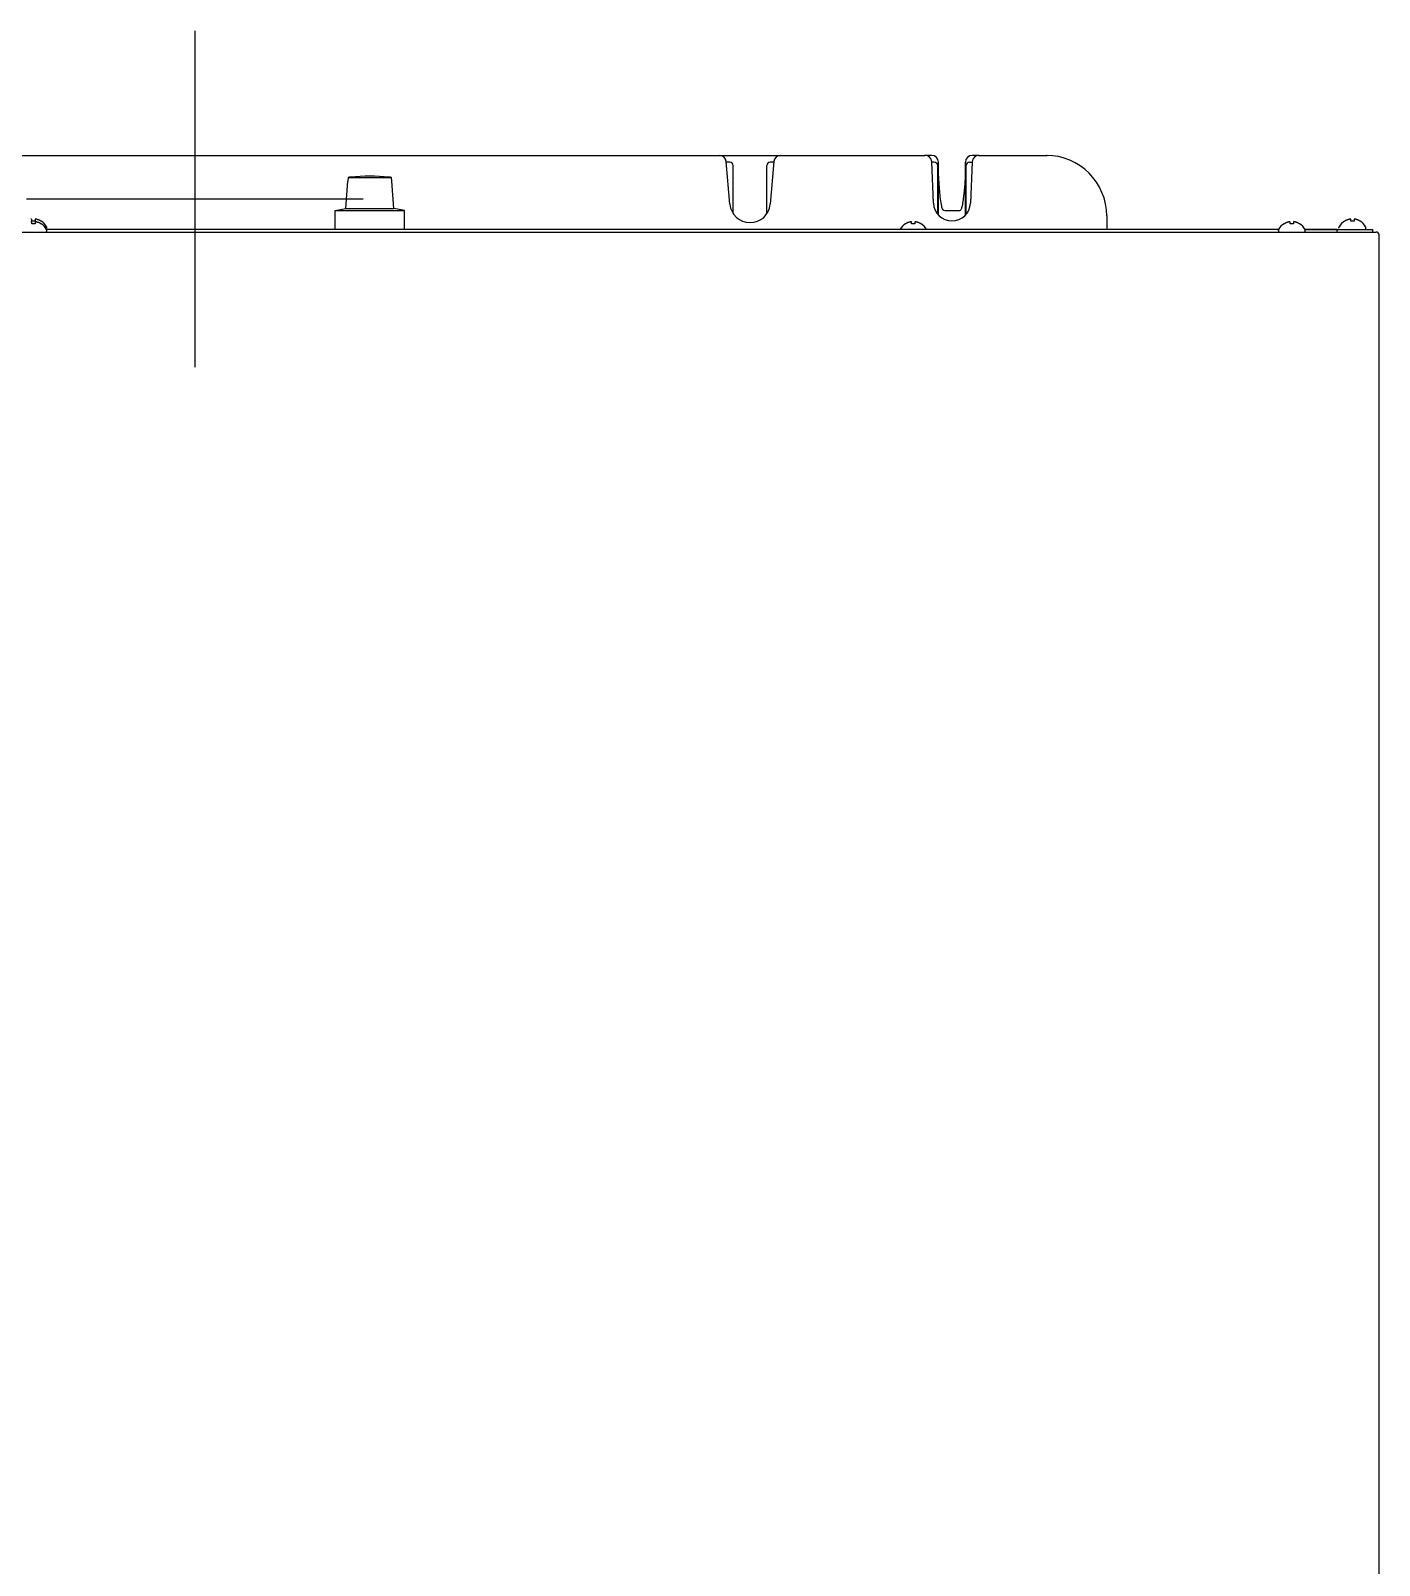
# Model space of a CAD drawing. Header units: millimetres. Extents: x 13025 to 18152, y 3757 to 7714.
# Drawn here: x 16313.2 to 16714, y 4892.3 to 5348.5 of the extents above; entities that cross this region are included whole.
import ezdxf

# ---------------------------------------------------------------- set-up
doc = ezdxf.new("R2010")
doc.units = ezdxf.units.MM
doc.header["$LTSCALE"] = 346.5
doc.layers.get('0').update_dxf_attribs({"linetype": 'CONTINUOUS'})
doc.layers.add('ASSI', color=7, linetype='CONTINUOUS')
doc.layers.add('GEOM', color=7, linetype='CONTINUOUS')

msp = doc.modelspace()

# ---------------------------------------------------------------- linework, layer by layer
at = {"color": 1}
for p, q in [((16361.96, 5348.46), (16361.96, 5248.46)), ((16311.96, 5298.46), (16411.96, 5298.46))]:
    msp.add_line(p, q, dxfattribs=at)
at = {"color": 7, "linetype": 'Continuous'}
for p, q in [((16517.88, 5311.4), (16536.04, 5311.4)), ((16520.98, 5296.87), (16519.87, 5309.57)), ((16520.96, 5309.4), (16519.89, 5309.4)), ((16534.05, 5309.57), (16532.94, 5296.87)), ((16534.03, 5309.4), (16532.96, 5309.4)), ((16580.96, 5311.4), (16578.96, 5311.4)), ((16581.71, 5309.4), (16580.93, 5309.4)), ((16582.96, 5293.7), (16582.96, 5309.4)), ((16590.96, 5293.7), (16590.96, 5309.4)), ((16592.21, 5309.4), (16592.99, 5309.4)), ((16594.96, 5311.4), (16592.96, 5311.4)), ((16614.96, 5311.4), (16615.22, 5311.4)), ((16407.54, 5304.86), (16407.45, 5303.69)), ((16407.54, 5304.86), (16420.38, 5304.86)), ((16420.46, 5303.69), (16420.38, 5304.86)), ((16521.96, 5294.08), (16521.96, 5308.4)), ((16531.96, 5294.08), (16531.96, 5308.4)), ((16582.71, 5293.91), (16582.71, 5308.4)), ((16591.21, 5293.91), (16591.21, 5308.4)), ((16406.81, 5295.56), (16407.38, 5303.69)), ((16407.45, 5303.69), (16407.38, 5303.69)), ((16420.54, 5303.69), (16420.46, 5303.69)), ((16421.11, 5295.56), (16420.54, 5303.69)), ((16313.46, 5291.84), (16313.46, 5292.39)), ((16313.46, 5291.04), (16313.46, 5291.59)), ((16314.46, 5292.39), (16314.46, 5291.84)), ((16314.46, 5291.59), (16314.46, 5291.04)), ((16316.26, 5291.88), (16316.26, 5291.84)), ((16403.63, 5295), (16406.81, 5295.56)), ((16403.63, 5295), (16424.29, 5295)), ((16403.63, 5289.4), (16403.63, 5295)), ((16406.81, 5295.56), (16421.11, 5295.56)), ((16424.29, 5295), (16421.11, 5295.56)), ((16424.29, 5289.4), (16424.29, 5295)), ((16574.96, 5291.04), (16574.96, 5291.59)), ((16575.96, 5291.59), (16575.96, 5291.04)), ((16588.96, 5294.87), (16584.96, 5294.87)), ((16632.96, 5293.4), (16632.96, 5289.4)), ((16687.46, 5291.04), (16687.46, 5291.59)), ((16688.46, 5291.59), (16688.46, 5291.04)), ((16703.66, 5291.84), (16703.66, 5291.88)), ((16705.46, 5291.84), (16705.46, 5292.39)), ((16706.46, 5292.39), (16706.46, 5291.84)), ((16708.26, 5291.88), (16708.26, 5291.84)), ((15914.86, 5288.6), (16713.06, 5288.6)), ((16316.26, 5291.08), (16316.26, 5291.04)), ((16683.96, 5289.4), (16317.96, 5289.4)), ((16683.96, 5289.4), (16317.96, 5289.4)), ((16573.16, 5291.04), (16573.16, 5291.08)), ((16577.76, 5291.08), (16577.76, 5291.04)), ((16683.96, 5289), (16683.96, 5289.2)), ((16685.66, 5291.04), (16685.66, 5291.08)), ((16690.26, 5291.08), (16690.26, 5291.04)), ((16701.46, 5289.4), (16691.96, 5289.4)), ((16691.96, 5289.4), (16711.96, 5289.4)), ((16691.96, 5289), (16691.96, 5289.2)), ((16701.46, 5288.6), (16701.46, 5289.4)), ((16701.46, 5288.6), (16701.46, 5289.4)), ((16701.96, 5289.8), (16701.96, 5290)), ((16709.96, 5289.8), (16709.96, 5290)), ((16711.96, 5289.4), (16711.96, 5288.6)), ((16713.96, 4589.4), (16713.96, 5287.8))]:
    msp.add_line(p, q, dxfattribs=at)
for points in [[(16584.96, 5294.87), (16584.9, 5294.87), (16584.59, 5294.98), (16584.36, 5295.2), (16584.19, 5295.46), (16584.07, 5295.72), (16583.98, 5295.99), (16583.9, 5296.35), (16583.81, 5296.82), (16583.72, 5297.34), (16583.64, 5297.9), (16583.57, 5298.48), (16583.5, 5299.06), (16583.43, 5299.65), (16583.37, 5300.25), (16583.32, 5300.85), (16583.26, 5301.47), (16583.21, 5302.12), (16583.16, 5302.79), (16583.11, 5303.47), (16583.07, 5304.17), (16583.03, 5304.88), (16583, 5305.59), (16582.98, 5306.29), (16582.97, 5306.97), (16582.96, 5307.62)], [(16590.96, 5307.79), (16590.96, 5307.41), (16590.95, 5306.95), (16590.94, 5306.46), (16590.93, 5305.95), (16590.91, 5305.43), (16590.88, 5304.88), (16590.86, 5304.33), (16590.82, 5303.78), (16590.79, 5303.23), (16590.75, 5302.69), (16590.7, 5302.17), (16590.66, 5301.66), (16590.62, 5301.17), (16590.57, 5300.69), (16590.52, 5300.25), (16590.48, 5299.84), (16590.43, 5299.45), (16590.38, 5299.04), (16590.33, 5298.61), (16590.26, 5298.16), (16590.2, 5297.7), (16590.12, 5297.23), (16590.05, 5296.8), (16589.97, 5296.41), (16589.9, 5296.06), (16589.83, 5295.79), (16589.76, 5295.59), (16589.69, 5295.41), (16589.58, 5295.22), (16589.43, 5295.04), (16589.2, 5294.91), (16588.96, 5294.87)]]:
    msp.add_lwpolyline(points, dxfattribs=at)
for centre, radius, start, end in [((16517.88, 5309.4), 2, 5, 90), ((16520.96, 5308.4), 1, 0, 90), ((16532.96, 5308.4), 1, 90, 180), ((16536.04, 5309.4), 2, 90, 175), ((16580.96, 5309.4), 2, 0, 90), ((16581.71, 5308.4), 1, 0, 90), ((16592.96, 5309.4), 2, 90, 180), ((16592.21, 5308.4), 1, 90, 180), ((16614.96, 5293.4), 18, 0, 90), ((16615.22, 5309.4), 2, 89.0511, 92.3365), ((16413.88, 5245.18), 60.01, 95.3243, 96.065), ((16413.96, 5244.17), 61.03, 84.6872, 95.3128), ((16414.04, 5245.18), 60.01, 83.935, 84.6757), ((16526.96, 5297.4), 6, 185, 355), ((16313.21, 5290.46), 1.95, 89.0741, 91.1541), ((16313.21, 5289.66), 1.95, 89.0741, 91.1541), ((16313.21, 5290.46), 1.95, 88.0037, 89.0738), ((16313.21, 5289.66), 1.95, 88.0037, 89.0738), ((16313.21, 5290.45), 1.96, 86.9771, 88.0037), ((16313.21, 5289.65), 1.96, 86.9771, 88.0037), ((16313.21, 5290.44), 1.97, 85.714, 86.9766), ((16313.21, 5289.64), 1.97, 85.714, 86.9766), ((16313.21, 5290.43), 1.98, 84.8627, 85.7144), ((16313.21, 5289.63), 1.98, 84.8627, 85.7144), ((16313.2, 5290.4), 2.01, 82.7256, 84.8598), ((16313.2, 5289.6), 2.01, 82.7256, 84.8598), ((16313.96, 5288.08), 3.8, 82.4351, 97.5649), ((16314.71, 5290.4), 2.01, 95.1401, 97.2744), ((16314.71, 5289.6), 2.01, 95.1401, 97.2744), ((16314.71, 5290.43), 1.98, 94.2856, 95.1372), ((16314.71, 5289.63), 1.98, 94.2856, 95.1372), ((16314.71, 5290.44), 1.97, 93.0233, 94.286), ((16314.71, 5289.64), 1.97, 93.0233, 94.286), ((16314.71, 5290.45), 1.96, 91.9964, 93.0228), ((16314.71, 5289.65), 1.96, 91.9964, 93.0228), ((16314.71, 5290.46), 1.95, 90.9261, 91.9964), ((16314.71, 5289.66), 1.95, 90.9261, 91.9964), ((16314.71, 5290.46), 1.95, 88.8459, 90.9258), ((16314.71, 5289.66), 1.95, 88.8459, 90.9258), ((16314.71, 5290.45), 1.96, 87.6234, 88.8455), ((16314.71, 5289.65), 1.96, 87.6234, 88.8455), ((16314.71, 5290.45), 1.96, 86.7841, 87.6235), ((16314.71, 5289.65), 1.96, 86.7841, 87.6235), ((16314.71, 5290.44), 1.97, 85.3984, 86.7833), ((16314.71, 5289.64), 1.97, 85.3984, 86.7833), ((16314.71, 5290.42), 1.98, 84.7442, 85.3991), ((16314.71, 5289.62), 1.98, 84.7442, 85.3991), ((16314.7, 5290.4), 2.01, 82.7259, 84.7415), ((16314.7, 5289.6), 2.01, 82.7259, 84.7415), ((16313.81, 5287.9), 4.64, 73.6036, 75.6824), ((16313.81, 5287.1), 4.64, 73.6036, 75.6824), ((16313.8, 5287.87), 4.67, 72.6228, 73.6051), ((16313.8, 5287.07), 4.67, 72.6228, 73.6051), ((16313.8, 5287.85), 4.68, 71.535, 72.6227), ((16313.8, 5287.05), 4.68, 71.535, 72.6227), ((16313.79, 5287.84), 4.7, 69.4813, 71.5344), ((16313.79, 5287.04), 4.7, 69.4813, 71.5344), ((16313.79, 5287.83), 4.72, 68.9977, 69.4819), ((16313.79, 5287.03), 4.72, 68.9977, 69.4819), ((16313.79, 5287.82), 4.72, 67.4524, 68.9975), ((16313.79, 5287.02), 4.72, 67.4524, 68.9975), ((16313.78, 5287.81), 4.73, 66.6826, 67.4526), ((16313.78, 5287.01), 4.73, 66.6826, 67.4526), ((16313.78, 5287.81), 4.73, 65.4278, 66.6825), ((16313.78, 5287.01), 4.73, 65.4278, 66.6825), ((16313.78, 5287.8), 4.74, 64.4598, 65.4278), ((16313.78, 5287), 4.74, 64.4598, 65.4278), ((16313.78, 5287.8), 4.74, 63.3188, 64.4598), ((16313.78, 5287), 4.74, 63.3188, 64.4598), ((16313.78, 5287.8), 4.75, 61.9926, 63.3187), ((16313.78, 5287), 4.75, 61.9926, 63.3187), ((16313.77, 5287.79), 4.75, 61.0316, 61.9926), ((16313.77, 5286.99), 4.75, 61.0316, 61.9926), ((16313.77, 5287.79), 4.75, 58.4659, 61.0313), ((16313.77, 5286.99), 4.75, 58.4659, 61.0313), ((16313.76, 5287.78), 4.8, 30.3012, 58.6273), ((16575.65, 5286.99), 4.75, 118.9687, 121.5341), ((16575.64, 5286.99), 4.75, 118.0074, 118.9684), ((16575.64, 5287), 4.75, 116.6813, 118.0074), ((16575.64, 5287), 4.74, 115.5402, 116.6812), ((16575.64, 5287), 4.74, 114.5722, 115.5402), ((16575.64, 5287.01), 4.73, 113.3175, 114.5722), ((16575.63, 5287.01), 4.73, 112.5474, 113.3174), ((16575.63, 5287.02), 4.72, 111.0025, 112.5476), ((16575.63, 5287.03), 4.72, 110.5181, 111.0023), ((16575.63, 5287.04), 4.7, 108.4656, 110.5187), ((16575.62, 5287.05), 4.68, 107.3773, 108.465), ((16575.61, 5287.07), 4.67, 106.3949, 107.3772), ((16575.61, 5287.1), 4.64, 104.3176, 106.3964), ((16574.71, 5289.6), 2.01, 95.2585, 97.2741), ((16574.71, 5289.62), 1.98, 94.6009, 95.2558), ((16574.71, 5289.64), 1.97, 93.2167, 94.6016), ((16574.71, 5289.65), 1.96, 92.3765, 93.2159), ((16574.71, 5289.65), 1.95, 91.1545, 92.3767), ((16574.71, 5289.66), 1.95, 89.0741, 91.1541), ((16574.71, 5289.66), 1.95, 88.0037, 89.0738), ((16574.71, 5289.65), 1.96, 86.9771, 88.0037), ((16574.71, 5289.64), 1.97, 85.714, 86.9766), ((16574.71, 5289.63), 1.98, 84.8627, 85.7144), ((16574.7, 5289.6), 2.01, 82.7256, 84.8598), ((16576.21, 5289.6), 2.01, 95.1401, 97.2744), ((16576.21, 5289.63), 1.98, 94.2856, 95.1372), ((16576.21, 5289.64), 1.97, 93.0233, 94.286), ((16576.21, 5289.65), 1.96, 91.9964, 93.0228), ((16576.21, 5289.66), 1.95, 90.9261, 91.9964), ((16576.21, 5289.66), 1.95, 88.8459, 90.9258), ((16576.21, 5289.65), 1.96, 87.6234, 88.8455), ((16576.21, 5289.65), 1.96, 86.7841, 87.6235), ((16576.21, 5289.64), 1.97, 85.3984, 86.7833), ((16576.21, 5289.62), 1.98, 84.7442, 85.3991), ((16576.2, 5289.6), 2.01, 82.7259, 84.7415), ((16575.31, 5287.1), 4.64, 73.6036, 75.6824), ((16575.3, 5287.07), 4.67, 72.6228, 73.6051), ((16575.3, 5287.05), 4.68, 71.535, 72.6227), ((16575.29, 5287.04), 4.7, 69.4813, 71.5344), ((16575.29, 5287.03), 4.72, 68.9977, 69.4819), ((16575.29, 5287.02), 4.72, 67.4524, 68.9975), ((16575.28, 5287.01), 4.73, 66.6826, 67.4526), ((16575.28, 5287.01), 4.73, 65.4278, 66.6825), ((16575.28, 5287), 4.74, 64.4598, 65.4278), ((16575.28, 5287), 4.74, 63.3188, 64.4598), ((16575.28, 5287), 4.75, 61.9926, 63.3187), ((16575.27, 5286.99), 4.75, 61.0316, 61.9926), ((16575.27, 5286.99), 4.75, 58.4659, 61.0313), ((16688.15, 5286.99), 4.75, 118.9687, 121.5341), ((16688.14, 5286.99), 4.75, 118.0074, 118.9684), ((16688.14, 5287), 4.75, 116.6813, 118.0074), ((16688.14, 5287), 4.74, 115.5402, 116.6812), ((16688.14, 5287), 4.74, 114.5722, 115.5402), ((16688.14, 5287.01), 4.73, 113.3175, 114.5722), ((16688.13, 5287.01), 4.73, 112.5474, 113.3174), ((16688.13, 5287.02), 4.72, 111.0025, 112.5476), ((16688.13, 5287.03), 4.72, 110.5181, 111.0023), ((16688.13, 5287.04), 4.7, 108.4656, 110.5187), ((16688.12, 5287.05), 4.68, 107.3773, 108.465), ((16688.11, 5287.07), 4.67, 106.3949, 107.3772), ((16688.11, 5287.1), 4.64, 104.3176, 106.3964), ((16687.21, 5289.6), 2.01, 95.2585, 97.2741), ((16687.21, 5289.62), 1.98, 94.6009, 95.2558), ((16687.21, 5289.64), 1.97, 93.2167, 94.6016), ((16687.21, 5289.65), 1.96, 92.3765, 93.2159), ((16687.21, 5289.65), 1.95, 91.1545, 92.3767), ((16687.21, 5289.66), 1.95, 89.0741, 91.1541), ((16687.21, 5289.66), 1.95, 88.0037, 89.0738), ((16687.21, 5289.65), 1.96, 86.9771, 88.0037), ((16687.21, 5289.64), 1.97, 85.714, 86.9766), ((16687.21, 5289.63), 1.98, 84.8627, 85.7144), ((16687.2, 5289.6), 2.01, 82.7256, 84.8598), ((16688.71, 5289.6), 2.01, 95.1401, 97.2744), ((16688.71, 5289.63), 1.98, 94.2856, 95.1372), ((16688.71, 5289.64), 1.97, 93.0233, 94.286), ((16688.71, 5289.65), 1.96, 91.9964, 93.0228), ((16688.71, 5289.66), 1.95, 90.9261, 91.9964), ((16688.71, 5289.66), 1.95, 88.8459, 90.9258), ((16688.71, 5289.65), 1.96, 87.6234, 88.8455), ((16688.71, 5289.65), 1.96, 86.7841, 87.6235), ((16688.71, 5289.64), 1.97, 85.3984, 86.7833), ((16688.71, 5289.62), 1.98, 84.7442, 85.3991), ((16688.7, 5289.6), 2.01, 82.7259, 84.7415), ((16687.81, 5287.1), 4.64, 73.6036, 75.6824), ((16687.8, 5287.07), 4.67, 72.6228, 73.6051), ((16687.8, 5287.05), 4.68, 71.535, 72.6227), ((16687.79, 5287.04), 4.7, 69.4813, 71.5344), ((16687.79, 5287.03), 4.72, 68.9977, 69.4819), ((16687.79, 5287.02), 4.72, 67.4524, 68.9975), ((16687.78, 5287.01), 4.73, 66.6826, 67.4526), ((16687.78, 5287.01), 4.73, 65.4278, 66.6825), ((16687.78, 5287), 4.74, 64.4598, 65.4278), ((16687.78, 5287), 4.74, 63.3188, 64.4598), ((16687.78, 5287), 4.75, 61.9926, 63.3187), ((16687.77, 5286.99), 4.75, 61.0316, 61.9926), ((16687.77, 5286.99), 4.75, 58.4659, 61.0313), ((16706.16, 5287.78), 4.8, 121.3727, 149.6988), ((16706.15, 5287.79), 4.75, 118.9687, 121.5341), ((16706.14, 5287.79), 4.75, 118.0074, 118.9684), ((16706.14, 5287.8), 4.75, 116.6813, 118.0074), ((16706.14, 5287.8), 4.74, 115.5402, 116.6812), ((16706.14, 5287.8), 4.74, 114.5722, 115.5402), ((16706.14, 5287.81), 4.73, 113.3175, 114.5722), ((16706.13, 5287.81), 4.73, 112.5474, 113.3174), ((16706.13, 5287.82), 4.72, 111.0025, 112.5476), ((16706.13, 5287.83), 4.72, 110.5181, 111.0023), ((16706.13, 5287.84), 4.7, 108.4656, 110.5187), ((16706.12, 5287.85), 4.68, 107.3773, 108.465), ((16706.11, 5287.87), 4.67, 106.3949, 107.3772), ((16706.11, 5287.9), 4.64, 104.3176, 106.3964), ((16705.21, 5290.4), 2.01, 95.2585, 97.2741), ((16705.21, 5290.42), 1.98, 94.6009, 95.2558), ((16705.21, 5290.44), 1.97, 93.2167, 94.6016), ((16705.21, 5290.45), 1.96, 92.3765, 93.2159), ((16705.21, 5290.45), 1.95, 91.1545, 92.3767), ((16705.21, 5290.46), 1.95, 89.0741, 91.1541), ((16705.21, 5290.46), 1.95, 88.0037, 89.0738), ((16705.21, 5290.45), 1.96, 86.9771, 88.0037), ((16705.21, 5290.44), 1.97, 85.714, 86.9766), ((16705.21, 5290.43), 1.98, 84.8627, 85.7144), ((16705.2, 5290.4), 2.01, 82.7256, 84.8598), ((16705.96, 5288.08), 3.8, 82.4351, 97.5649), ((16706.71, 5290.4), 2.01, 95.1401, 97.2744), ((16706.71, 5290.43), 1.98, 94.2856, 95.1372), ((16706.71, 5290.44), 1.97, 93.0233, 94.286), ((16706.71, 5290.45), 1.96, 91.9964, 93.0228), ((16706.71, 5290.46), 1.95, 90.9261, 91.9964), ((16706.71, 5290.46), 1.95, 88.8459, 90.9258), ((16706.71, 5290.45), 1.96, 87.6234, 88.8455), ((16706.71, 5290.45), 1.96, 86.7841, 87.6235), ((16706.71, 5290.44), 1.97, 85.3984, 86.7833), ((16706.71, 5290.42), 1.98, 84.7442, 85.3991), ((16706.7, 5290.4), 2.01, 82.7259, 84.7415), ((16705.81, 5287.9), 4.64, 73.6036, 75.6824), ((16705.8, 5287.87), 4.67, 72.6228, 73.6051), ((16705.8, 5287.85), 4.68, 71.535, 72.6227), ((16705.79, 5287.84), 4.7, 69.4813, 71.5344), ((16705.79, 5287.83), 4.72, 68.9977, 69.4819), ((16705.79, 5287.82), 4.72, 67.4524, 68.9975), ((16705.78, 5287.81), 4.73, 66.6826, 67.4526), ((16705.78, 5287.81), 4.73, 65.4278, 66.6825), ((16705.78, 5287.8), 4.74, 64.4598, 65.4278), ((16705.78, 5287.8), 4.74, 63.3188, 64.4598), ((16705.78, 5287.8), 4.75, 61.9926, 63.3187), ((16705.77, 5287.79), 4.75, 61.0316, 61.9926), ((16705.77, 5287.79), 4.75, 58.4659, 61.0313), ((16705.76, 5287.78), 4.8, 30.3012, 58.6273), ((16313.96, 5287.28), 3.8, 82.4351, 97.5649), ((16313.76, 5286.98), 4.8, 30.3012, 58.6273), ((16575.66, 5286.98), 4.8, 121.3727, 149.6988), ((16575.46, 5287.28), 3.8, 82.4351, 97.5649), ((16575.26, 5286.98), 4.8, 30.3012, 58.6273), ((16684.36, 5289.2), 0.4, 149.6988, 180), ((16684.36, 5289), 0.4, 180, 270), ((16688.16, 5286.98), 4.8, 121.3727, 149.6988), ((16687.96, 5287.28), 3.8, 82.4351, 97.5649), ((16687.76, 5286.98), 4.8, 30.3012, 58.6273), ((16691.56, 5289), 0.4, 270, 0), ((16691.56, 5289.2), 0.4, 0, 30.3012), ((16702.36, 5290), 0.4, 149.6988, 180), ((16709.56, 5290), 0.4, 0, 30.3012), ((16709.56, 5289.8), 0.4, 330, 0), ((16713.06, 5287.7), 0.9, 6.3341, 90)]:
    msp.add_arc(centre, radius, start, end, dxfattribs=at)
at = {"layer": 'ASSI', "color": 7, "linetype": 'Continuous'}
for p, q in [((16317.96, 5289.8), (16317.96, 5290)), ((16317.96, 5289), (16317.96, 5289.2))]:
    msp.add_line(p, q, dxfattribs=at)
for centre, start, end in [((16317.56, 5289), 270, 0), ((16317.56, 5290), 0, 30.3012), ((16317.56, 5289.2), 0, 30.3012)]:
    msp.add_arc(centre, 0.4, start, end, dxfattribs=at)
at = {"layer": 'GEOM', "color": 7, "linetype": 'Continuous'}
for p, q in [((16225.46, 5311.4), (16517.88, 5311.4)), ((16536.04, 5311.4), (16578.93, 5311.4)), ((16581.46, 5297.16), (16580.93, 5309.48)), ((16592.99, 5309.48), (16592.45, 5297.16)), ((16594.99, 5311.4), (16614.96, 5311.4))]:
    msp.add_line(p, q, dxfattribs=at)
for centre, radius, start, end in [((16578.93, 5309.4), 2, 2.5, 90), ((16594.99, 5309.4), 2, 90, 177.5), ((16586.96, 5297.4), 5.5, 182.5, 357.5)]:
    msp.add_arc(centre, radius, start, end, dxfattribs=at)

doc.saveas('drawing.dxf')
